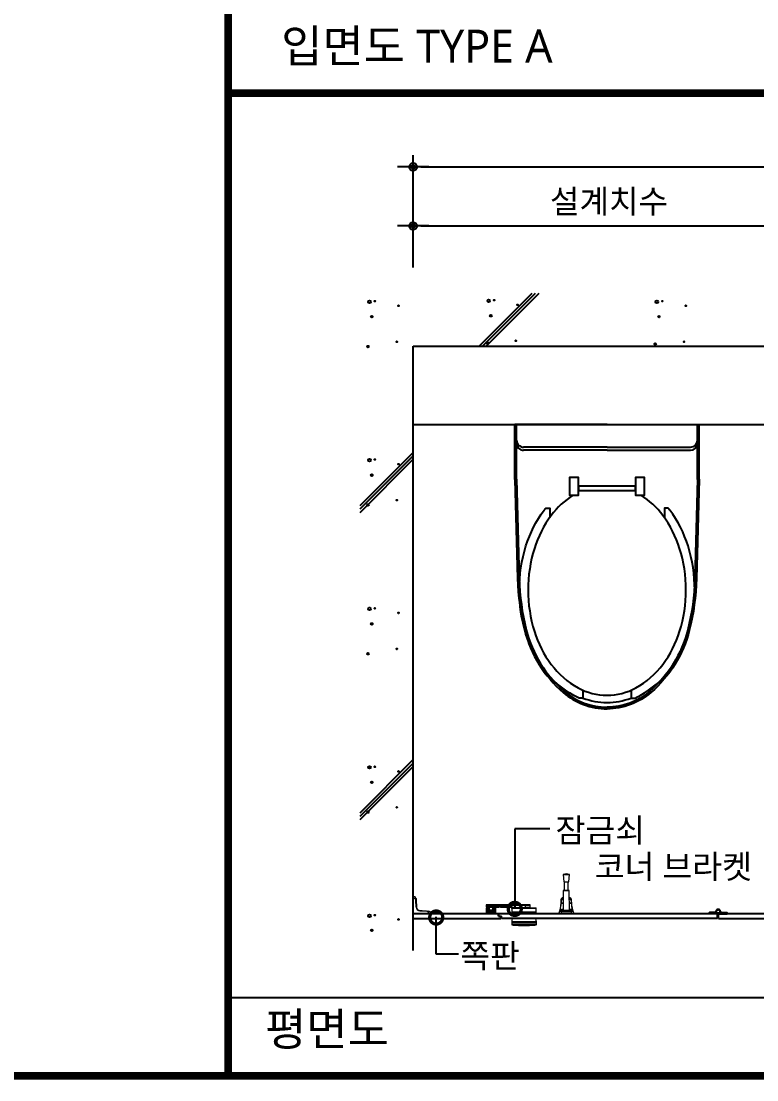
# Model space of a CAD drawing. Extents: x -256 to 8104, y -176 to 5714.
# Drawn here: x 2220 to 3159, y 2764 to 4116 of the extents above; entities that cross this region are included whole.
import ezdxf
from ezdxf.enums import TextEntityAlignment as Align

# ---------------------------------------------------------------- set-up
doc = ezdxf.new("R2010")
doc.units = 0
doc.header["$LTSCALE"] = 30
doc.layers.get('0').update_dxf_attribs({"linetype": 'CONTINUOUS'})
doc.layers.get('DEFPOINTS').update_dxf_attribs({"linetype": 'CONTINUOUS'})
for name, color, linetype in [('0_toilet', 6, 'CONTINUOUS'), ('DIM', 7, 'CONTINUOUS'), ('HAT', 8, 'CONTINUOUS'), ('TIT', 3, 'CONTINUOUS'), ('경첩', 4, 'CONTINUOUS'), ('문자', 3, 'CONTINUOUS'), ('부자재', 4, 'CONTINUOUS'), ('옷걸이', 4, 'CONTINUOUS'), ('잠금쇠(회전형)', 4, 'CONTINUOUS'), ('치수', 1, 'CONTINUOUS'), ('해치', 8, 'CONTINUOUS')]:
    doc.layers.add(name, color=color, linetype=linetype)
doc.styles.add('돋움', font='malgun.ttf')
doc.dimstyles.new('10', dxfattribs={"dimscale": 10, "dimtxt": 3, "dimasz": 1, "dimexe": 1.5, "dimexo": 2, "dimgap": 1, "dimtad": 1, "dimdec": 0, "dimlunit": 6, "dimtxsty": '돋움', "dimblk": 'DIMDOT', "dimcen": -1, "dimdle": 1.5, "dimclrt": 3, "dimazin": 3, "dimtfac": 1, "dimtdec": 0, "dimtix": 1, "dimtmove": 2, "dimatfit": 3, "dimldrblk": 'DIMDOT', "dimarcsym": 0})

# ---------------------------------------------------------------- blocks, each defined once
blk = doc.blocks.new('_DOTSMALL')
at = {"color": 0, "linetype": 'ByBlock', "const_width": 0.5}
blk.add_lwpolyline([(-0.0625, 0, 1), (0.0625, 0, 1)], format="xyb", close=True, dxfattribs=at)
blk = doc.blocks.new('A$C63EC304E')
at = {"layer": '치수', "color": 1, "xscale": 2.5, "yscale": 2.5, "zscale": 2.5, "rotation": 234.3098741996962}
blk.add_blockref('_DOTSMALL', (0.31, 0.31), dxfattribs=at)
blk = doc.blocks.new('A$C2BC9653E')
at = {"layer": '치수', "xscale": 0.3333333333333333, "yscale": 0.3333333333333333, "zscale": 0.3333333333333333}
blk.add_blockref('A$C63EC304E', (0, 0), dxfattribs=at)
blk = doc.blocks.new('A$C7FC71301')
at = {"layer": '치수', "rotation": 180}
blk.add_blockref('A$C2BC9653E', (0.208, 0.208), dxfattribs=at)
blk = doc.blocks.new('A$C4A20372B')
at = {"layer": '치수'}
blk.add_blockref('A$C7FC71301', (0, 0), dxfattribs=at)
blk = doc.blocks.new('A$C566469F5')
at = {"layer": '치수'}
blk.add_blockref('A$C4A20372B', (0, 0), dxfattribs=at)
blk = doc.blocks.new('A$C7E317CD4')
at = {"layer": '해치', "xscale": 2, "yscale": 2, "zscale": 2}
blk.add_blockref('A$C566469F5', (0, 0), dxfattribs=at)
blk = doc.blocks.new('A$C601D7F27')
at = {"layer": '치수'}
blk.add_blockref('A$C7E317CD4', (0, 0), dxfattribs=at)
blk = doc.blocks.new('A$C38802C08')
at = {"layer": '치수'}
blk.add_blockref('A$C601D7F27', (0, 0), dxfattribs=at)
blk = doc.blocks.new('DIMDOT')
at = {"linetype": 'Continuous'}
blk.add_line((-2, 0), (2, 0), dxfattribs=at)
for radius in [0.5, 0.25]:
    blk.add_circle((0, 0), radius, dxfattribs=at)
blk = doc.blocks.new('*D1076')
at = {"layer": 'DEFPOINTS', "color": 0}
for p in [(202693.7, -2856.3), (201193.7, -3004.8), (202693.7, -3004.8)]:
    blk.add_point(p, dxfattribs=at)
at = {"layer": 'DIM', "color": 0, "lineweight": -2, "ltscale": 10}
for p, q in [((201193.7, -2984.8), (201193.7, -2841.3)), ((202693.7, -2984.8), (202693.7, -2841.3)), ((201203.7, -2856.3), (202683.7, -2856.3))]:
    blk.add_line(p, q, dxfattribs=at)
at = {"layer": 'DIM', "color": 0, "lineweight": -2, "xscale": 10, "yscale": 10, "zscale": 10, "rotation": 180}
blk.add_blockref('DIMDOT', (201193.7, -2856.3), dxfattribs=at)
at = {"layer": 'DIM', "color": 0, "lineweight": -2, "xscale": 10, "yscale": 10, "zscale": 10}
blk.add_blockref('DIMDOT', (202693.7, -2856.3), dxfattribs=at)
at = {"layer": 'DIM', "color": 3, "insert": (201943.7, -2826.7), "char_height": 30, "attachment_point": 5, "style": '돋움'}
blk.add_mtext('설계치수', dxfattribs=at)
blk = doc.blocks.new('*D1078')
at = {"layer": 'DEFPOINTS', "color": 0}
for p in [(201693.7, -2931.7), (201193.7, -3004.8), (201693.7, -3004.8)]:
    blk.add_point(p, dxfattribs=at)
at = {"layer": 'DIM', "color": 0, "lineweight": -2, "ltscale": 10}
for p, q in [((201193.7, -2984.8), (201193.7, -2916.7)), ((201693.7, -2984.8), (201693.7, -2916.7)), ((201203.7, -2931.7), (201683.7, -2931.7))]:
    blk.add_line(p, q, dxfattribs=at)
at = {"layer": 'DIM', "color": 0, "lineweight": -2, "xscale": 10, "yscale": 10, "zscale": 10, "rotation": 180}
blk.add_blockref('DIMDOT', (201193.7, -2931.7), dxfattribs=at)
at = {"layer": 'DIM', "color": 0, "lineweight": -2, "xscale": 10, "yscale": 10, "zscale": 10}
blk.add_blockref('DIMDOT', (201693.7, -2931.7), dxfattribs=at)
at = {"layer": 'DIM', "color": 3, "insert": (201443.7, -2902), "char_height": 30, "attachment_point": 5, "style": '돋움'}
blk.add_mtext('설계치수', dxfattribs=at)
blk = doc.blocks.new('A$C10E41893')
at = {"layer": '부자재'}
for p, q in [((6.5, 0), (6.5, 196)), ((123.3, 196), (6.5, 196)), ((123.3, 192.5), (6.5, 192.5)), ((54.8, 0), (54.8, 177.5)), ((61.4, 0), (61.4, 177.5)), ((6.5, 0), (6.5, -196)), ((54.8, 0), (54.8, -177.5)), ((61.4, 0), (61.4, -177.5)), ((123.3, -192.5), (6.5, -192.5)), ((123.3, -196), (6.5, -196))]:
    blk.add_line(p, q, dxfattribs=at)
for points in [[(122.7, 196, -0.012538), (123.3, 196), (334.6, 190.3, -0.055395), (444.7, 175.1, -0.154276), (576.9, 93.3, -0.179504), (611.5, 0, -0.179504)], [(122.8, 192.5, -0.012538), (123.2, 192.5), (334.5, 186.8, -0.055395), (443.8, 171.7, -0.154276), (574.3, 91, -0.179504), (608, 0, -0.179504)], [(572, 51.4), (588.8, 51.4), (588.8, 59.6, 0.021185), (583.3, 70.7, 0.106084), (528.4, 133.7, 0.085733), (452.6, 172.4, 0.075373), (358.7, 186.6, 0.075373), (264.8, 172.4, 0.085733), (189, 133.7, 0.007337), (184.4, 130.1), (184.4, 122), (204.7, 122)], [(156.7, -72, 0.089162), (200.2, -118.7, 0.085733), (270.3, -154.5, 0.075373), (358.7, -167.9, 0.075373), (447.1, -154.5, 0.085733), (517.2, -118.7, 0.106084), (567, -61.6, 0.126931), (582.8, 0, 0.126931), (567, 61.6, 0.106084), (517.2, 118.7, 0.085733), (447.1, 154.5, 0.075373), (358.7, 167.9, 0.075373), (270.3, 154.5, 0.085733), (200.2, 118.7, 0.089162), (156.7, 72)], [(588.8, -51.4, 0.090214), (598.2, 0, 0.090214), (588.8, 51.4, 0.106084)], [(122.7, -196, 0.012538), (123.3, -196), (334.6, -190.3, 0.055395), (444.7, -175.1, 0.154276), (576.9, -93.3, 0.179504), (611.5, 0, 0.179504)], [(122.8, -192.5, 0.012538), (123.2, -192.5), (334.5, -186.8, 0.055395), (443.8, -171.7, 0.154276), (574.3, -91, 0.179504), (608, 0, 0.179504)], [(572, -51.4), (588.8, -51.4), (588.8, -59.6, -0.021185), (583.3, -70.7, -0.106084), (528.4, -133.7, -0.085733), (452.6, -172.4, -0.075373), (358.7, -186.6, -0.075373), (264.8, -172.4, -0.085733), (189, -133.7, -0.007337), (184.4, -130.1), (184.4, -122), (204.7, -122)]]:
    blk.add_lwpolyline(points, format="xyb", dxfattribs=at)
blk.add_lwpolyline([(138, -60.8), (119.3, -60.8), (119.3, -79.5), (156.7, -79.5), (156.7, -60.8), (138, -60.8), (147.3, -60.8), (147.3, 60.8), (138, 60.8), (156.7, 60.8), (156.7, 79.5), (119.3, 79.5), (119.3, 60.8), (138, 60.8), (138, -60.8), (119.3, -60.8)], dxfattribs=at)
for centre, start, end in [((39.8, 177.5), 0, 90), ((46.4, 177.5), 0, 90), ((39.8, -177.5), 270, 0), ((46.4, -177.5), 270, 0)]:
    blk.add_arc(centre, 15, start, end, dxfattribs=at)
blk = doc.blocks.new('BASIC_40', base_point=(198473.5, -6786.3))
for p, q in [((201193.7, -3857), (201193.7, -3085.2)), ((201193.7, -3085.2), (202693.7, -3085.2)), ((201193.7, -3185.2), (202693.7, -3185.2))]:
    blk.add_line(p, q)
at = {"color": 8}
blk.add_line((200957.6, -3917), (202920.2, -3917), dxfattribs=at)
at = {"color": 8, "const_width": 10}
for points in [[(200957.6, -4017), (200957.6, -1247.9)], [(200957.6, -2762.1), (204305.4, -2762.1)], [(198520.9, -4017), (204305.4, -4017)]]:
    blk.add_lwpolyline(points, dxfattribs=at)
at = {"layer": '0_toilet'}
for p, q in [((201302.6, -3810.2), (201193.7, -3810.2)), ((201302.6, -3813.2), (201302.6, -3810.2)), ((201582.2, -3810.2), (201303.3, -3810.2)), ((201303.3, -3813.2), (201303.3, -3810.2)), ((201582.2, -3816.2), (201582.2, -3810.2)), ((201807.6, -3810.2), (201583.7, -3810.2)), ((201583.7, -3816.2), (201583.7, -3810.2)), ((201193.7, -3816.2), (201305.6, -3816.2)), ((201302.6, -3813.2), (201306.3, -3813.2)), ((201305.6, -3816.2), (201305.6, -3813.2)), ((201306.3, -3816.2), (201306.3, -3813.2)), ((201582.2, -3816.2), (201306.3, -3816.2)), ((201583.7, -3816.2), (201810.6, -3816.2))]:
    blk.add_line(p, q, dxfattribs=at)
at = {"layer": '경첩', "color": 4, "linetype": 'Continuous', "lineweight": 15}
for p, q in [((201193.7, -3787.7), (201194.8, -3787.7)), ((201193.7, -3788), (201193.7, -3787.7)), ((201193.7, -3790.1), (201193.7, -3788)), ((201194.8, -3788), (201193.7, -3788)), ((201194.9, -3790.1), (201193.7, -3790.1)), ((201193.7, -3790.2), (201195, -3790.2)), ((201193.7, -3790.5), (201193.7, -3790.2)), ((201195, -3790.5), (201193.7, -3790.5)), ((201193.7, -3790.5), (201193.7, -3808.7)), ((201194.8, -3788), (201194.8, -3787.7)), ((201194.9, -3790.2), (201194.9, -3790.1)), ((201195, -3790.2), (201195, -3790.5)), ((201197, -3791.4), (201196.9, -3790)), ((201197.5, -3801.4), (201197, -3792.5)), ((201197.2, -3790), (201197.3, -3792.5)), ((201197.4, -3790.5), (201197.2, -3790.6)), ((201197.5, -3791.1), (201197.2, -3791.3)), ((201197.3, -3792.5), (201197.7, -3801.4)), ((201197.6, -3793.8), (201197.4, -3794)), ((201197.6, -3794.4), (201197.4, -3794.7)), ((201197.7, -3794.8), (201197.4, -3795)), ((201197.5, -3791.1), (201197.6, -3793.8)), ((201197.7, -3795.4), (201197.5, -3795.7)), ((201197.7, -3795.8), (201197.5, -3796)), ((201197.8, -3798.7), (201197.6, -3798.9)), ((201197.8, -3798.7), (201197.6, -3798.9)), ((201197.7, -3794.8), (201197.7, -3795.4)), ((201197.7, -3795.8), (201197.8, -3798.7)), ((201197.8, -3798.7), (201197.9, -3799.1)), ((201195.2, -3810.2), (201213.4, -3810.2)), ((201197.9, -3799.1), (201197.6, -3799.3)), ((201197.9, -3799.3), (201197.6, -3799.6)), ((201197.9, -3800.2), (201197.7, -3800.5)), ((201197.9, -3800.3), (201197.7, -3800.6)), ((201197.9, -3800.7), (201197.7, -3800.9)), ((201197.9, -3800.8), (201197.7, -3801)), ((201198, -3801.7), (201197.8, -3801.9)), ((201198, -3801.9), (201197.8, -3802.1)), ((201197.9, -3799.3), (201197.9, -3800.2)), ((201197.9, -3800.2), (201197.9, -3800.3)), ((201197.9, -3800.3), (201197.9, -3800.7)), ((201197.9, -3800.7), (201197.9, -3800.8)), ((201197.9, -3800.8), (201198, -3801.4)), ((201197.9, -3802.5), (201198.1, -3802.3)), ((201198.1, -3802.3), (201197.9, -3802.5)), ((201198.2, -3802.8), (201198.1, -3803)), ((201198.4, -3803.2), (201198.2, -3803.4)), ((201198.5, -3803.4), (201198.3, -3803.6)), ((201198.8, -3803.9), (201198.6, -3804.1)), ((201198.9, -3804.1), (201198.8, -3804.3)), ((201200, -3805.1), (201199.9, -3805.3)), ((201200.2, -3805.3), (201200.1, -3805.4)), ((201200.7, -3805.5), (201200.5, -3805.7)), ((201201, -3805.6), (201200.8, -3805.8)), ((201201.5, -3805.8), (201201.3, -3806)), ((201202.5, -3805.9), (201202.7, -3806)), ((201202.7, -3806), (201202.5, -3806.2)), ((201202.5, -3806.2), (201211.5, -3806.6)), ((201211.4, -3806.9), (201202.5, -3806.4)), ((201202.7, -3806), (201204.1, -3806)), ((201204.1, -3806), (201203.8, -3806.3)), ((201204.8, -3806.1), (201204.5, -3806.3)), ((201205.1, -3806.1), (201204.9, -3806.3)), ((201205.8, -3806.1), (201205.5, -3806.3)), ((201205.8, -3806.1), (201208.5, -3806.2)), ((201208.5, -3806.2), (201208.2, -3806.5)), ((201209.1, -3806.3), (201208.9, -3806.5)), ((201209.5, -3806.3), (201209.2, -3806.5)), ((201210.2, -3806.3), (201209.9, -3806.5)), ((201210.2, -3806.3), (201213.4, -3806.5)), ((201211.5, -3806.6), (201214, -3806.7)), ((201213.9, -3807), (201212.5, -3806.9)), ((201213.5, -3806.5), (201213.3, -3806.7)), ((201213.5, -3806.5), (201213.4, -3806.5)), ((201213.4, -3810.2), (201213.4, -3809)), ((201213.7, -3809), (201213.4, -3809)), ((201213.7, -3810.2), (201213.4, -3810.2)), ((201213.8, -3809), (201213.7, -3809)), ((201213.7, -3809), (201213.7, -3810.2)), ((201213.8, -3810.2), (201213.8, -3809)), ((201215.9, -3810.2), (201213.8, -3810.2)), ((201215.9, -3810.2), (201215.9, -3809.1)), ((201215.9, -3809.1), (201216.2, -3809.1)), ((201216.2, -3810.2), (201215.9, -3810.2)), ((201216.2, -3809.1), (201216.2, -3810.2))]:
    blk.add_line(p, q, dxfattribs=at)
at = {"layer": '경첩', "color": 4, "linetype": 'Continuous', "lineweight": 15, "flags": 128}
for points in [[(201196.9, -3790), (201197, -3790), (201197, -3790), (201197.1, -3790), (201197.1, -3790), (201197.1, -3790), (201197.2, -3790), (201197.2, -3790), (201197.2, -3790)], [(201197.3, -3792.5), (201197.3, -3792.5), (201197.3, -3792.5), (201197.3, -3792.5), (201197.2, -3792.5), (201197.2, -3792.5), (201197.1, -3792.5), (201197.1, -3792.5), (201197, -3792.5)], [(201197.5, -3790.5), (201197.4, -3790.5), (201197.4, -3790.5), (201197.4, -3790.5), (201197.4, -3790.5), (201197.4, -3790.5), (201197.4, -3790.5), (201197.4, -3790.5), (201197.4, -3790.5)], [(201197.5, -3790.5), (201197.5, -3790.7), (201197.5, -3790.8), (201197.5, -3790.9), (201197.5, -3791.1)], [(201197.6, -3793.8), (201197.6, -3793.9), (201197.6, -3794), (201197.6, -3794.1), (201197.6, -3794.2), (201197.6, -3794.3), (201197.6, -3794.4), (201197.6, -3794.4), (201197.6, -3794.4)], [(201197.8, -3798.7), (201197.8, -3798.7), (201197.8, -3798.7)], [(201197.7, -3801.4), (201197.7, -3801.4), (201197.7, -3801.4), (201197.7, -3801.4), (201197.6, -3801.4), (201197.6, -3801.4), (201197.6, -3801.4), (201197.5, -3801.4), (201197.5, -3801.4)], [(201197.9, -3799.1), (201197.9, -3799.2), (201197.9, -3799.2), (201197.9, -3799.3)], [(201198, -3801.7), (201198, -3801.9), (201198, -3801.9)], [(201198.1, -3802.3), (201198.1, -3802.3), (201198.1, -3802.3)], [(201202.5, -3806.2), (201202.5, -3806.2), (201202.5, -3806.2), (201202.5, -3806.2), (201202.5, -3806.3), (201202.5, -3806.3), (201202.5, -3806.4), (201202.5, -3806.4), (201202.5, -3806.4)], [(201204.1, -3806), (201204.2, -3806), (201204.3, -3806), (201204.5, -3806), (201204.6, -3806), (201204.6, -3806), (201204.7, -3806.1), (201204.7, -3806.1), (201204.8, -3806.1)], [(201205.1, -3806.1), (201205.1, -3806.1), (201205.1, -3806.1), (201205.2, -3806.1), (201205.3, -3806.1), (201205.4, -3806.1), (201205.5, -3806.1), (201205.6, -3806.1), (201205.8, -3806.1)], [(201208.5, -3806.2), (201208.6, -3806.2), (201208.7, -3806.2), (201208.8, -3806.2), (201208.9, -3806.2), (201209, -3806.3), (201209.1, -3806.3), (201209.1, -3806.3), (201209.1, -3806.3), (201209.1, -3806.3)], [(201209.5, -3806.3), (201209.5, -3806.3), (201209.5, -3806.3), (201209.6, -3806.3), (201209.7, -3806.3), (201209.8, -3806.3), (201209.9, -3806.3), (201210, -3806.3), (201210.2, -3806.3)], [(201211.5, -3806.6), (201211.5, -3806.6), (201211.5, -3806.6), (201211.5, -3806.7), (201211.5, -3806.7), (201211.4, -3806.7), (201211.4, -3806.8), (201211.4, -3806.8), (201211.4, -3806.9)], [(201213.9, -3807), (201213.9, -3806.9), (201213.9, -3806.9), (201213.9, -3806.8), (201214, -3806.8), (201214, -3806.8), (201214, -3806.8), (201214, -3806.7), (201214, -3806.7)]]:
    blk.add_lwpolyline(points, dxfattribs=at)
at = {"layer": '경첩', "color": 4, "linetype": 'Continuous', "lineweight": 15}
for centre, radius, start, end in [((201194.8, -3790.1), 2.35, 2.6983, 90), ((201194.8, -3790.1), 2.1, 2.6983, 90), ((201195, -3792.6), 2.35, 2.6983, 90), ((201195, -3792.6), 2.1, 2.6983, 90), ((201195.2, -3808.7), 1.5, 180, 270), ((201202.7, -3801.2), 5.25, 182.6983, 267.3017), ((201202.7, -3801.2), 5, 182.6983, 267.3017), ((201202.7, -3801.2), 4.75, 182.6983, 185.9088), ((201202.7, -3801.2), 4.75, 188.6056, 193.1623), ((201202.7, -3801.2), 4.75, 193.2431, 199.766), ((201202.7, -3801.2), 4.75, 199.766, 204.9948), ((201202.7, -3801.2), 4.75, 208.1736, 214.3849), ((201202.7, -3801.2), 4.75, 214.3855, 217.4388), ((201202.7, -3801.2), 4.75, 217.4392, 235.6151), ((201202.7, -3801.2), 4.75, 235.6142, 238.7009), ((201202.7, -3801.2), 4.75, 238.7002, 245.0052), ((201202.7, -3801.2), 4.75, 248.2494, 255.0002), ((201202.7, -3801.2), 4.75, 255, 267.3017), ((201211.3, -3809), 2.1, 0, 87.3017), ((201211.3, -3809), 2.35, 0, 87.3017), ((201213.8, -3809.1), 2.1, 0, 87.3017), ((201213.8, -3809.1), 2.35, 0, 87.3017)]:
    blk.add_arc(centre, radius, start, end, dxfattribs=at)
at = {"layer": '부자재'}
for p, q in [((201571.5, -3809.3), (201571.5, -3810.2)), ((201582.2, -3810.2), (201571.5, -3810.2)), ((201579.2, -3808.1), (201572, -3808.6)), ((201572.8, -3809.1), (201572.8, -3810.2)), ((201583, -3809.7), (201583, -3810.5)), ((201583.2, -3810.5), (201583, -3810.5)), ((201583.2, -3809.7), (201583.2, -3810.5)), ((201583.7, -3810.2), (201594.7, -3810.2)), ((201583.7, -3810.2), (201583.7, -3810.2)), ((201586, -3808.1), (201594.1, -3808.6)), ((201593.4, -3809.1), (201593.4, -3810.2)), ((201594.7, -3809.3), (201594.7, -3810.2))]:
    blk.add_line(p, q, dxfattribs=at)
at = {"layer": '부자재', "color": 1}
blk.add_circle((201583.1, -3807), 2.34, dxfattribs=at)
at = {"layer": '부자재'}
for centre, radius, start, end in [((201572.2, -3809.3), 0.7, 101.7765, 181.6712), ((201573.6, -3809.4), 0.884, 113.4077, 164.5497), ((201579.2, -3806.8), 1.29, 272.9231, 352.4724), ((201583.1, -3807), 2.62, 270, 180), ((201583.4, -3811.2), 1.65, 102.5267, 141.5475), ((201582.7, -3811.2), 1.65, 43.1003, 77.4733), ((201583.2, -3807.4), 2.86, 280.084, 345.9792), ((201587, -3806.8), 1.29, 187.5276, 267.0769), ((201592.6, -3809.4), 0.884, 15.4503, 67.3004), ((201594, -3809.3), 0.7, 358.3288, 78.2235)]:
    blk.add_arc(centre, radius, start, end, dxfattribs=at)
at = {"layer": '옷걸이', "lineweight": 15}
for p, q in [((201385.2, -3759.9), (201385.9, -3769.4)), ((201385.2, -3759.9), (201393.2, -3759.9)), ((201385.9, -3769.4), (201392.4, -3769.4)), ((201386.7, -3769.4), (201386.7, -3780.2)), ((201391.7, -3780.2), (201391.7, -3769.4)), ((201392.4, -3769.4), (201393.2, -3759.9)), ((201385.4, -3780.5), (201385.2, -3805.7)), ((201392.9, -3780.5), (201385.4, -3780.5)), ((201385.7, -3780.2), (201389.2, -3780.2)), ((201389.2, -3780.2), (201392.7, -3780.2)), ((201393.2, -3805.7), (201392.9, -3780.5)), ((201382.9, -3795.9), (201385.3, -3795.9)), ((201385.3, -3796.7), (201382.9, -3796.7)), ((201385.4, -3789.6), (201385.3, -3789.6)), ((201385.3, -3789.6), (201385.3, -3789.7)), ((201385.4, -3789.7), (201385.3, -3789.7)), ((201385.3, -3791.2), (201385.3, -3791.6)), ((201385.3, -3791.2), (201385.4, -3791.2)), ((201385.3, -3791.6), (201385.3, -3791.6)), ((201393.1, -3789.6), (201393, -3789.6)), ((201393.1, -3789.7), (201393, -3789.7)), ((201393, -3791.2), (201393.1, -3791.2)), ((201393.1, -3791.6), (201393, -3791.6)), ((201393.1, -3789.6), (201393.1, -3789.7)), ((201393.1, -3791.2), (201393.1, -3791.6)), ((201393.1, -3795.9), (201395.5, -3795.9)), ((201395.5, -3796.7), (201393.1, -3796.7)), ((201379.7, -3810.2), (201380.5, -3807.7)), ((201382.1, -3810.2), (201379.7, -3810.2)), ((201380.5, -3807.7), (201380.5, -3807.6)), ((201380.5, -3807.7), (201380.5, -3807.7)), ((201381.5, -3806.9), (201381.4, -3806.9)), ((201382.9, -3804.8), (201381.5, -3804.8)), ((201382.9, -3804.8), (201381.5, -3804.8)), ((201381.5, -3807), (201381.5, -3807)), ((201396.9, -3807), (201381.5, -3807)), ((201382.9, -3807.7), (201382.1, -3810.2)), ((201396.3, -3810.2), (201382.1, -3810.2)), ((201382.9, -3805.4), (201382.9, -3804.8)), ((201382.9, -3807.7), (201382.9, -3807)), ((201382.9, -3807), (201395.5, -3807)), ((201395.5, -3807.7), (201382.9, -3807.7)), ((201394, -3805.7), (201384.4, -3805.7)), ((201395.4, -3804.8), (201395.5, -3805.4)), ((201396.9, -3804.8), (201395.5, -3804.8)), ((201396.9, -3804.8), (201395.5, -3804.8)), ((201395.5, -3807.7), (201395.5, -3807)), ((201396.3, -3810.2), (201395.5, -3807.7)), ((201398.7, -3810.2), (201396.3, -3810.2)), ((201397, -3806.9), (201396.9, -3806.9)), ((201397, -3806.9), (201396.9, -3806.9)), ((201396.9, -3807), (201396.9, -3807)), ((201397.8, -3807.6), (201397.8, -3807.7)), ((201397.8, -3807.7), (201397.9, -3807.7)), ((201397.9, -3807.7), (201398.7, -3810.2))]:
    blk.add_line(p, q, dxfattribs=at)
at = {"layer": '옷걸이', "lineweight": 15, "flags": 128}
for points in [[(201382.6, -3796.7), (201382.6, -3796.7), (201382.6, -3796.7), (201382.7, -3796.7), (201382.7, -3796.7), (201382.7, -3796.7), (201382.8, -3796.7), (201382.8, -3796.7), (201382.9, -3796.7)], [(201385.3, -3789.6), (201385.2, -3789.6), (201384.9, -3789.6), (201384.6, -3789.7), (201384.2, -3789.7), (201383.9, -3789.8), (201383.7, -3790), (201383.4, -3790.1), (201383.2, -3790.3), (201383, -3790.5), (201382.9, -3790.7), (201382.8, -3791), (201382.8, -3791.2), (201382.8, -3791.2)], [(201385.3, -3789.7), (201384.8, -3789.7), (201384.4, -3789.8), (201384.1, -3789.9), (201383.7, -3790), (201383.4, -3790.2), (201383.1, -3790.4), (201383, -3790.7), (201382.8, -3790.9), (201382.8, -3791.3), (201382.8, -3791.3)], [(201382.8, -3792.8), (201382.8, -3792.5), (201382.9, -3792.3), (201383.1, -3792), (201383.3, -3791.8), (201383.6, -3791.6), (201384, -3791.5), (201384.3, -3791.3), (201384.7, -3791.2), (201385.3, -3791.2)], [(201385.3, -3791.6), (201384.8, -3791.6), (201384.4, -3791.7), (201384.1, -3791.8), (201383.8, -3791.9), (201383.5, -3792.1), (201383.3, -3792.3), (201383.2, -3792.5), (201383.1, -3792.8), (201383, -3793)], [(201395.6, -3791.3), (201395.6, -3791.3), (201395.6, -3791.1), (201395.5, -3790.8), (201395.4, -3790.6), (201395.3, -3790.4), (201395.1, -3790.2), (201394.9, -3790.1), (201394.6, -3789.9), (201394.3, -3789.8), (201394, -3789.7), (201393.7, -3789.6), (201393.4, -3789.6), (201393.1, -3789.6)], [(201395.6, -3791.3), (201395.6, -3791), (201395.5, -3790.8), (201395.3, -3790.5), (201395.1, -3790.3), (201394.8, -3790.1), (201394.5, -3789.9), (201394.1, -3789.8), (201393.7, -3789.7), (201393.2, -3789.7), (201393.1, -3789.7)], [(201393.1, -3791.2), (201393.5, -3791.2), (201393.9, -3791.3), (201394.3, -3791.4), (201394.7, -3791.6), (201395, -3791.8), (201395.2, -3792), (201395.4, -3792.2), (201395.6, -3792.5), (201395.6, -3792.8)], [(201395.4, -3793), (201395.3, -3792.7), (201395.2, -3792.5), (201395, -3792.2), (201394.8, -3792), (201394.5, -3791.9), (201394.2, -3791.7), (201393.9, -3791.6), (201393.5, -3791.6), (201393.1, -3791.6)], [(201395.8, -3796.7), (201395.8, -3796.7), (201395.8, -3796.7), (201395.7, -3796.7), (201395.7, -3796.7), (201395.7, -3796.7), (201395.6, -3796.7), (201395.6, -3796.7), (201395.5, -3796.7)], [(201381.3, -3805), (201381.3, -3805), (201381.3, -3805)], [(201381.5, -3806.9), (201381.4, -3806.9), (201381.4, -3806.9)], [(201381.5, -3804.8), (201381.5, -3804.8), (201381.5, -3804.8)], [(201381.5, -3806.9), (201381.5, -3806.9), (201381.5, -3807)], [(201381.5, -3806.9), (201381.5, -3806.9), (201381.5, -3806.9)], [(201383.7, -3806.9), (201383.3, -3806.9), (201383, -3806.9), (201383, -3806.9), (201383.1, -3806.8), (201383.3, -3806.8), (201383.5, -3806.8)], [(201385.2, -3804.4), (201384.6, -3804.5), (201383.4, -3804.5)], [(201395, -3804.5), (201393.4, -3804.4), (201393.2, -3804.4)], [(201394.9, -3806.8), (201395.2, -3806.8), (201395.4, -3806.8), (201395.4, -3806.9), (201395.2, -3806.9), (201394.9, -3806.9), (201394.4, -3806.9)], [(201396.9, -3807), (201396.9, -3806.9), (201396.9, -3806.9)], [(201396.9, -3806.9), (201396.9, -3806.9), (201396.9, -3806.9)]]:
    blk.add_lwpolyline(points, dxfattribs=at)
at = {"layer": '옷걸이', "lineweight": 15}
for centre, radius, start, end in [((201389.2, -3770.2), 11, 68.7607, 111.2393), ((201385.7, -3780.5), 0.25, 90, 179.5), ((201392.7, -3780.5), 0.25, 0.5, 90), ((201330, -3792.5), 52.8, 346.2317, 355.4136), ((201330, -3792.5), 53, 346.5097, 355.4136), ((201330, -3792.5), 52.8, 355.4136, 356.451), ((201330, -3792.5), 52.8, 356.4511, 359.6096), ((201382.9, -3795.7), 0.23, 185.4574, 275.1888), ((201330, -3792.5), 52.8, 359.6096, 1.2369), ((201383, -3792.8), 0.227, 188.2087, 276.392), ((201330, -3792.6), 53, 356.4511, 359.6096), ((201349, -3793.3), 34.1, 354.2736, 355.5668), ((201330, -3790.8), 55.3, 359.6189, 1.2073), ((201448.4, -3790.8), 55.3, 178.7927, 180.3811), ((201395.4, -3792.8), 0.227, 263.608, 351.7913), ((201448.4, -3792.6), 53, 180.3904, 183.5489), ((201395.5, -3795.7), 0.23, 264.8112, 354.5426), ((201429.4, -3793.3), 34.1, 184.4333, 185.7264), ((201448.4, -3792.5), 53, 184.5864, 193.4903), ((201448.4, -3792.5), 52.8, 178.7631, 180.3904), ((201448.4, -3792.5), 52.8, 180.3904, 183.5489), ((201448.4, -3792.5), 52.8, 183.5489, 184.5865), ((201448.4, -3792.5), 52.8, 184.5864, 193.7683), ((201331.3, -3792.8), 51.5, 343.2376, 346.2577), ((201381.6, -3808), 1.17, 101.397, 160.6752), ((201381.5, -3808), 1, 89.9937, 161.8081), ((201331.6, -3792.6), 51.3, 343.5226, 346.2377), ((201381.5, -3805.1), 0.25, 90.2728, 166.2395), ((201381.5, -3805.1), 0.247, 89.2585, 165.9158), ((201381, -3804.7), 2.24, 284.8265, 3.5932), ((201381.1, -3805.1), 1.81, 282.0607, 352.5143), ((201383.2, -3804.8), 0.248, 89.5881, 179.723), ((201383.3, -3804.9), 0.376, 79.9393, 150.5456), ((201383.3, -3804.8), 0.307, 84.7786, 118.9817), ((201383, -3805.4), 1.43, 284.1057, 346.9245), ((201389.3, -3405.8), 401.1, 269.1968, 270.7316), ((201395.4, -3805.4), 1.44, 193.1186, 255.9655), ((201395.1, -3804.9), 0.4, 32.0092, 97.8083), ((201395.1, -3804.8), 0.271, 58.6344, 97.6053), ((201397.4, -3804.7), 2.24, 176.3909, 255.1894), ((201395.2, -3804.8), 0.248, 0.277, 90.4119), ((201397.3, -3805.1), 1.8, 186.7864, 258.2605), ((201396.9, -3805.1), 0.25, 13.7617, 89.4531), ((201396.9, -3805.1), 0.247, 14.0842, 90.7415), ((201446.6, -3792.7), 51.2, 193.7584, 196.469), ((201396.9, -3808), 1, 18.1919, 90.0063), ((201396.8, -3808), 1.16, 19.2937, 79.3942), ((201447.4, -3792.7), 51.7, 193.7493, 196.7564)]:
    blk.add_arc(centre, radius, start, end, dxfattribs=at)
at = {"layer": '잠금쇠(회전형)', "linetype": 'Continuous', "lineweight": 15}
for p, q in [((201289.2, -3798.6), (201287.3, -3798.6)), ((201342.8, -3798.6), (201319.5, -3798.6)), ((201286.8, -3799.1), (201286.8, -3801.6)), ((201286.8, -3801.6), (201290.1, -3801.6)), ((201286.8, -3803.2), (201286.8, -3810.2)), ((201287.2, -3803.2), (201286.8, -3803.2)), ((201286.8, -3810.2), (201299.3, -3810.2)), ((201287.2, -3808.2), (201287.2, -3803.2)), ((201287.2, -3803.2), (201287.7, -3803.2)), ((201298.9, -3808.2), (201287.2, -3808.2)), ((201287.3, -3802.7), (201287.7, -3802.7)), ((201287.7, -3803.2), (201287.7, -3802.7)), ((201287.7, -3802.7), (201289.6, -3802.7)), ((201287.7, -3803.2), (201287.7, -3807.8)), ((201289.6, -3803.2), (201287.7, -3803.2)), ((201287.7, -3807.8), (201287.8, -3807.7)), ((201287.8, -3803.7), (201289.6, -3803.7)), ((201287.8, -3807.7), (201287.8, -3803.7)), ((201288.3, -3804.2), (201287.8, -3803.7)), ((201287.8, -3807.7), (201287.9, -3807.7)), ((201287.9, -3807.7), (201298.2, -3807.7)), ((201288.3, -3804.2), (201288.3, -3807.7)), ((201289.6, -3804.2), (201288.3, -3804.2)), ((201288.8, -3805.2), (201288.8, -3806.7)), ((201296, -3805.2), (201288.8, -3805.2)), ((201288.8, -3806.7), (201296, -3806.7)), ((201289.1, -3805), (201295.8, -3805)), ((201295.8, -3807), (201289.1, -3807)), ((201289.6, -3803.2), (201289.6, -3802.7)), ((201289.6, -3802.7), (201290.6, -3802.7)), ((201289.6, -3803.7), (201289.6, -3803.2)), ((201290.1, -3803.2), (201289.6, -3803.2)), ((201289.6, -3803.7), (201289.6, -3804.2)), ((201289.6, -3803.7), (201290.1, -3803.7)), ((201290.6, -3804.2), (201289.6, -3804.2)), ((201290.1, -3801.6), (201290.1, -3801.6)), ((201290.1, -3803.2), (201290.1, -3803.7)), ((201290.6, -3803.2), (201290.1, -3803.2)), ((201290.1, -3803.7), (201290.6, -3803.7)), ((201290.6, -3802.1), (201290.6, -3805)), ((201315.6, -3798.8), (201293.1, -3798.8)), ((201315.6, -3798.8), (201293.1, -3798.8)), ((201293.1, -3798.8), (201293.1, -3798.8)), ((201293.1, -3799.1), (201337.1, -3799.1)), ((201293.1, -3799.6), (201293.1, -3799.1)), ((201293.1, -3799.6), (201293.1, -3801.1)), ((201337.1, -3799.6), (201293.1, -3799.6)), ((201319.5, -3801.1), (201293.1, -3801.1)), ((201295.6, -3805), (201295.6, -3802.1)), ((201295.6, -3802.7), (201296.6, -3802.7)), ((201296.1, -3803.2), (201295.6, -3803.2)), ((201295.6, -3803.7), (201296.1, -3803.7)), ((201296.6, -3804.2), (201295.6, -3804.2)), ((201295.8, -3805), (201297.1, -3805)), ((201297.1, -3807), (201295.8, -3807)), ((201297.3, -3805.2), (201296, -3805.2)), ((201296, -3806.7), (201297.3, -3806.7)), ((201296.1, -3801.6), (201303.3, -3801.6)), ((201296.6, -3803.2), (201296.1, -3803.2)), ((201296.1, -3803.7), (201296.1, -3803.2)), ((201296.1, -3803.7), (201296.6, -3803.7)), ((201296.6, -3802.7), (201296.6, -3803.2)), ((201296.6, -3802.7), (201298.4, -3802.7)), ((201298.4, -3803.2), (201296.6, -3803.2)), ((201296.6, -3803.2), (201296.6, -3803.7)), ((201296.6, -3803.7), (201298.3, -3803.7)), ((201296.6, -3803.7), (201296.6, -3804.2)), ((201297.8, -3804.2), (201296.6, -3804.2)), ((201297.3, -3806.7), (201297.3, -3805.2)), ((201298.3, -3803.7), (201297.8, -3804.2)), ((201297.8, -3807.7), (201297.8, -3804.2)), ((201298.2, -3807.7), (201298.3, -3807.7)), ((201298.3, -3803.7), (201298.3, -3807.7)), ((201298.3, -3807.7), (201298.4, -3807.8)), ((201298.4, -3802.7), (201298.4, -3803.2)), ((201298.4, -3802.7), (201298.8, -3802.7)), ((201298.4, -3807.8), (201298.4, -3803.2)), ((201298.4, -3803.2), (201298.9, -3803.2)), ((201298.9, -3803.2), (201298.9, -3808.2)), ((201299.3, -3803.2), (201298.9, -3803.2)), ((201299.3, -3810.2), (201299.3, -3803.2)), ((201305.3, -3801.6), (201318.3, -3801.6)), ((201315.6, -3798.8), (201315.6, -3798.8)), ((201318.3, -3801.6), (201318.3, -3801.6)), ((201319.8, -3803.2), (201319.8, -3808.1)), ((201350.8, -3808.1), (201319.8, -3808.1)), ((201319.8, -3808.2), (201319.8, -3810)), ((201319.8, -3808.2), (201350.8, -3808.2)), ((201319.8, -3810), (201350.8, -3810)), ((201350.6, -3810.2), (201320.1, -3810.2)), ((201321.1, -3802.6), (201321.1, -3802.4)), ((201350.8, -3803.1), (201321.3, -3803.1)), ((201321.9, -3802.6), (201321.9, -3802.1)), ((201321.9, -3802.1), (201337.1, -3802.1)), ((201321.9, -3802.6), (201350.3, -3802.6)), ((201327.6, -3808.1), (201327.6, -3808.2)), ((201337.1, -3799.1), (201337.1, -3799.6)), ((201337.1, -3802.1), (201337.1, -3799.6)), ((201337.1, -3802.6), (201337.1, -3802.1)), ((201337.1, -3802.1), (201343.3, -3802.1)), ((201343.1, -3808.2), (201343.1, -3808.1)), ((201343.3, -3802.1), (201343.3, -3799.1)), ((201347.7, -3808.2), (201347.7, -3808.1)), ((201349.8, -3808.2), (201349.8, -3808.1)), ((201349.8, -3808.2), (201349.8, -3808.1)), ((201350.8, -3808.1), (201350.8, -3803.1)), ((201350.8, -3810), (201350.8, -3808.2)), ((201319.6, -3820.2), (201319.6, -3821.2)), ((201351.1, -3820.2), (201319.6, -3820.2)), ((201351.1, -3821.2), (201319.6, -3821.2)), ((201319.6, -3822.2), (201319.6, -3823.8)), ((201351.1, -3822.2), (201319.6, -3822.2)), ((201319.6, -3823.8), (201335.3, -3823.8)), ((201335.3, -3824.3), (201320, -3824.3)), ((201350.6, -3821.7), (201320.1, -3821.7)), ((201350.6, -3821.7), (201320.1, -3821.7)), ((201350.4, -3816.3), (201320.3, -3816.3)), ((201320.4, -3816.2), (201335.3, -3816.2)), ((201323.2, -3824.5), (201347.4, -3824.5)), ((201323.2, -3824.5), (201335.3, -3824.5)), ((201347.2, -3824.6), (201323.5, -3824.6)), ((201329.7, -3824.7), (201340.9, -3824.7)), ((201329.7, -3824.7), (201329.7, -3824.7)), ((201332.6, -3824.8), (201332.6, -3824.7)), ((201333.1, -3825), (201337.5, -3825)), ((201333.1, -3825), (201337.5, -3825)), ((201333.5, -3824.7), (201333.5, -3824.8)), ((201333.5, -3824.8), (201337.1, -3824.8)), ((201337.1, -3825), (201333.6, -3825)), ((201335.3, -3816.2), (201350.2, -3816.2)), ((201335.3, -3823.8), (201351.1, -3823.8)), ((201350.6, -3824.3), (201335.3, -3824.3)), ((201335.3, -3824.5), (201347.5, -3824.5)), ((201337.1, -3824.8), (201337.1, -3824.7)), ((201338, -3824.7), (201338, -3824.8)), ((201340.9, -3824.7), (201341.1, -3824.7)), ((201351.1, -3821.2), (201351.1, -3820.2)), ((201351.1, -3823.8), (201351.1, -3822.2))]:
    blk.add_line(p, q, dxfattribs=at)
at = {"layer": '잠금쇠(회전형)', "linetype": 'Continuous', "lineweight": 15, "flags": 128}
for points in [[(201293.1, -3798.8), (201292.4, -3798.8), (201291.8, -3798.8), (201291.2, -3798.8), (201290.6, -3798.7), (201290.1, -3798.7), (201289.7, -3798.7), (201289.4, -3798.7), (201289.2, -3798.6), (201289.2, -3798.6), (201289.2, -3798.6)], [(201329.6, -3824.8), (201329.5, -3824.8), (201329.4, -3824.7), (201329.4, -3824.7), (201329.5, -3824.7), (201329.7, -3824.7)], [(201333.6, -3825), (201333.6, -3825), (201333.5, -3824.9), (201333.5, -3824.9), (201333.5, -3824.9), (201333.5, -3824.9), (201333.5, -3824.9), (201333.5, -3824.9), (201333.5, -3824.8)], [(201337.1, -3825), (201337.1, -3825), (201337.1, -3824.9), (201337.1, -3824.9), (201337.1, -3824.9), (201337.1, -3824.9), (201337.1, -3824.9), (201337.1, -3824.9), (201337.1, -3824.8)], [(201341.1, -3824.7), (201341.1, -3824.7), (201341.2, -3824.7), (201341.3, -3824.7), (201341.2, -3824.8), (201341, -3824.8)]]:
    blk.add_lwpolyline(points, dxfattribs=at)
at = {"layer": '잠금쇠(회전형)', "linetype": 'Continuous', "lineweight": 15}
for centre, radius, start, end in [((201287.3, -3799.1), 0.5, 90, 180), ((201293.1, -3760.2), 38.9, 261.4299, 269.9411), ((201315.6, -3759.2), 39.6, 270.014, 275.6703), ((201337, -3760.3), 38.8, 270.0516, 278.5774), ((201342.8, -3799.1), 0.5, 0, 90), ((201293.1, -3753.2), 46.4, 262.2082, 269.9516), ((201293.1, -3841), 39.9, 90.0704, 99.0775), ((201287.3, -3803.2), 0.5, 90, 180), ((201287.7, -3803.2), 0.485, 91.9622, 181.8362), ((201288, -3808.5), 0.816, 110.8265, 158.264), ((201289.1, -3805.2), 0.25, 90, 180), ((201289.1, -3806.7), 0.25, 180, 270), ((201289.6, -3803.2), 0.5, 0, 90), ((201289.6, -3803.7), 0.5, 270, 0), ((201293.1, -3841.9), 40.4, 85.7371, 94.238), ((201290.1, -3802.1), 0.5, 0.4364, 88.0475), ((201293.1, -3829.7), 27.7, 84.8219, 95.1479), ((201296.1, -3802.1), 0.5, 89.9688, 179.9724), ((201296.6, -3803.2), 0.5, 90, 180), ((201296.6, -3803.7), 0.5, 180, 270), ((201297.1, -3805.2), 0.25, 0, 90), ((201297.1, -3806.7), 0.25, 270, 0), ((201298.4, -3803.2), 0.485, 358.1638, 88.0378), ((201298.2, -3808.5), 0.816, 21.736, 69.1735), ((201298.8, -3803.2), 0.5, 0, 90), ((201304.3, -3840.9), 39.3, 88.5426, 91.4397), ((201310.8, -3780.6), 22.3, 289.4853, 292.988), ((201318.3, -3803.2), 1.56, 359.595, 89.9503), ((201319.6, -3802.7), 1.54, 8.6008, 92.9035), ((201341.8, -3850.9), 52.5, 113.1385, 114.7084), ((201320.1, -3810), 0.25, 180, 270), ((201321.9, -3803.3), 1.18, 89.4884, 132.259), ((201322.8, -3802.5), 1.69, 184.5827, 202.3275), ((201321.8, -3803.2), 0.588, 82.6337, 171.8516), ((201337, -3753.2), 46.3, 270.0429, 277.7974), ((201343.8, -3802.1), 0.5, 180, 270), ((201350.3, -3803.1), 0.5, 0, 90), ((201350.6, -3810), 0.25, 270, 0), ((201330.6, -3820.2), 11, 159.2996, 180), ((201319.6, -3821.7), 0.5, 0, 90), ((201319.6, -3821.7), 0.5, 270, 0), ((201320.1, -3823.8), 0.5, 180, 264.5584), ((201335.3, -3663.7), 161.3, 264.5584, 265.686), ((201320.4, -3816.4), 0.15, 90, 159.2996), ((201323.2, -3824.4), 0.125, 265.686, 270), ((201323.5, -3824.4), 0.125, 235.4626, 265.7969), ((201335.3, -3663.5), 161.5, 265.7969, 269.2276), ((201329.6, -3826.5), 1.78, 88.6382, 96.0273), ((201335.6, -3744.1), 80.9, 265.7789, 267.8287), ((201335.7, -3744), 80.8, 266.5383, 267.829), ((201332.5, -3824.8), 0.114, 281.5317, 6.6087), ((201333.6, -3794.2), 30.7, 268.0585, 270.0013), ((201333.5, -3802.3), 22.6, 267.7351, 270.0014), ((201337.1, -3802.5), 22.4, 269.9881, 272.2754), ((201337.1, -3794.5), 30.5, 269.9897, 271.9505), ((201335.3, -3663.5), 161.5, 270.7724, 274.2031), ((201335, -3744), 80.8, 272.171, 273.4617), ((201338.1, -3824.8), 0.114, 173.3913, 258.4683), ((201335, -3744.1), 80.9, 272.1713, 274.2211), ((201341, -3824.7), 0.0882, 204.5731, 265.3621), ((201341.1, -3825.9), 1.13, 83.0858, 90.7191), ((201347.1, -3824.4), 0.125, 274.2031, 304.5374), ((201347.4, -3824.4), 0.125, 270, 274.314), ((201335.3, -3663.7), 161.3, 274.314, 275.4416), ((201350.2, -3816.4), 0.15, 20.7004, 90), ((201340, -3820.2), 11, 0, 20.7004), ((201351.1, -3821.7), 0.5, 90, 180), ((201351.1, -3821.7), 0.5, 180, 270), ((201350.6, -3823.8), 0.5, 275.4416, 0)]:
    blk.add_arc(centre, radius, start, end, dxfattribs=at)
at = {"layer": '치수'}
for p, q in [((201368.4, -3701.4), (201323.5, -3701.4)), ((201323.5, -3701.4), (201323.5, -3803.8)), ((201223.3, -3861.7), (201223.3, -3813.8)), ((201251.7, -3861.7), (201223.3, -3861.7))]:
    blk.add_line(p, q, dxfattribs=at)
at = {"layer": '해치'}
for p, q in [((201278, -3085.2), (201345.7, -3017.5)), ((201286.8, -3085.2), (201354.5, -3017.5)), ((201126, -3288.7), (201193.7, -3220.9)), ((201126, -3297.5), (201193.7, -3229.7)), ((201126, -3681), (201193.7, -3613.2)), ((201126, -3689.8), (201193.7, -3622))]:
    blk.add_line(p, q, dxfattribs=at)
at = {"layer": '해치', "color": 2}
for p, q in [((201282.4, -3085.2), (201350.1, -3017.5)), ((201126, -3293.1), (201193.7, -3225.3)), ((201126, -3685.4), (201193.7, -3617.6))]:
    blk.add_line(p, q, dxfattribs=at)
at = {"layer": '해치'}
for centre, radius in [((201138.1, -3028.5), 1.68), ((201145, -3027.7), 0.56), ((201290.1, -3027.3), 1.68), ((201297, -3026.5), 0.56), ((201504.8, -3028.5), 1.68), ((201511.8, -3027.7), 0.56), ((201175, -3033.6), 0.56), ((201327, -3032.5), 0.56), ((201541.8, -3033.6), 0.56), ((201140.9, -3047.6), 1.12), ((201292.9, -3046.4), 1.12), ((201507.6, -3047.6), 1.12), ((201172.8, -3079.5), 0.559), ((201288.1, -3081.1), 1.12), ((201324.8, -3078.3), 0.559), ((201502.8, -3082.4), 1.12), ((201539.5, -3079.5), 0.559), ((201136.1, -3085.7), 1.12), ((201138.1, -3230.7), 1.68), ((201145, -3229.9), 0.56), ((201175, -3235.9), 0.56), ((201140.9, -3249.9), 1.12), ((201172.8, -3281.8), 0.559), ((201136.1, -3287.9), 1.12), ((201138.1, -3420.8), 1.68), ((201145, -3420), 0.56), ((201175, -3425.9), 0.56), ((201140.9, -3439.9), 1.12), ((201172.8, -3471.8), 0.559), ((201136.1, -3478), 1.12), ((201138.1, -3623), 1.68), ((201145, -3622.2), 0.56), ((201175, -3628.2), 0.56), ((201140.9, -3642.2), 1.12), ((201172.8, -3674.1), 0.559), ((201136.1, -3680.2), 1.12), ((201138.1, -3812.6), 1.68), ((201145, -3811.8), 0.56), ((201175, -3817.2), 0.56), ((201140.9, -3831.2), 1.12)]:
    blk.add_circle(centre, radius, dxfattribs=at)
at = {"layer": 'HAT', "xscale": 0.6000000000003638, "yscale": 0.6000000000003638, "zscale": 0.6000000000003638, "rotation": 270}
blk.add_blockref('A$C10E41893', (201441.2, -3181.3), dxfattribs=at)
at = {"layer": '해치', "xscale": -20, "yscale": 20, "zscale": 20, "rotation": 89.99999999999984}
for p in [(201327.6, -3799.6), (201227.4, -3810.6)]:
    blk.add_blockref('A$C38802C08', p, dxfattribs=at)
at = {"layer": 'TIT', "style": '돋움'}
for s, p in [('입면도 TYPE A', (201371.7, -2723)), ('평면도', (201162.8, -3978.3))]:
    blk.add_text(s, height=42, dxfattribs=at).set_placement(p, align=Align.RIGHT)
at = {"layer": '문자', "style": '돋움'}
for s, p in [('잠금쇠', (201432.6, -3703.1)), ('코너 브라켓', (201525.9, -3749.6)), ('쪽판', (201291.9, -3863.4))]:
    blk.add_text(s, height=30.34, dxfattribs=at).set_placement(p, align=Align.MIDDLE)
at = {"layer": 'DIM', "ltscale": 10}
for base, p2, picture, middle in [((202693.7, -2856.3), (202693.7, -3004.8), '*D1076', (201943.7, -2826.7)), ((201693.7, -2931.7), (201693.7, -3004.8), '*D1078', (201443.7, -2902))]:
    dim = blk.add_linear_dim(base=base, p1=(201193.7, -3004.8), p2=p2, text='설계치수', dimstyle='10', override={"dimtxsty": '돋움'}, dxfattribs=at)
    dim.commit()
    dim.dimension.update_dxf_attribs({"geometry": picture, "text_midpoint": middle})

msp = doc.modelspace()

# ---------------------------------------------------------------- block references
msp.add_blockref('BASIC_40', (0, 0))

doc.saveas('drawing.dxf')
